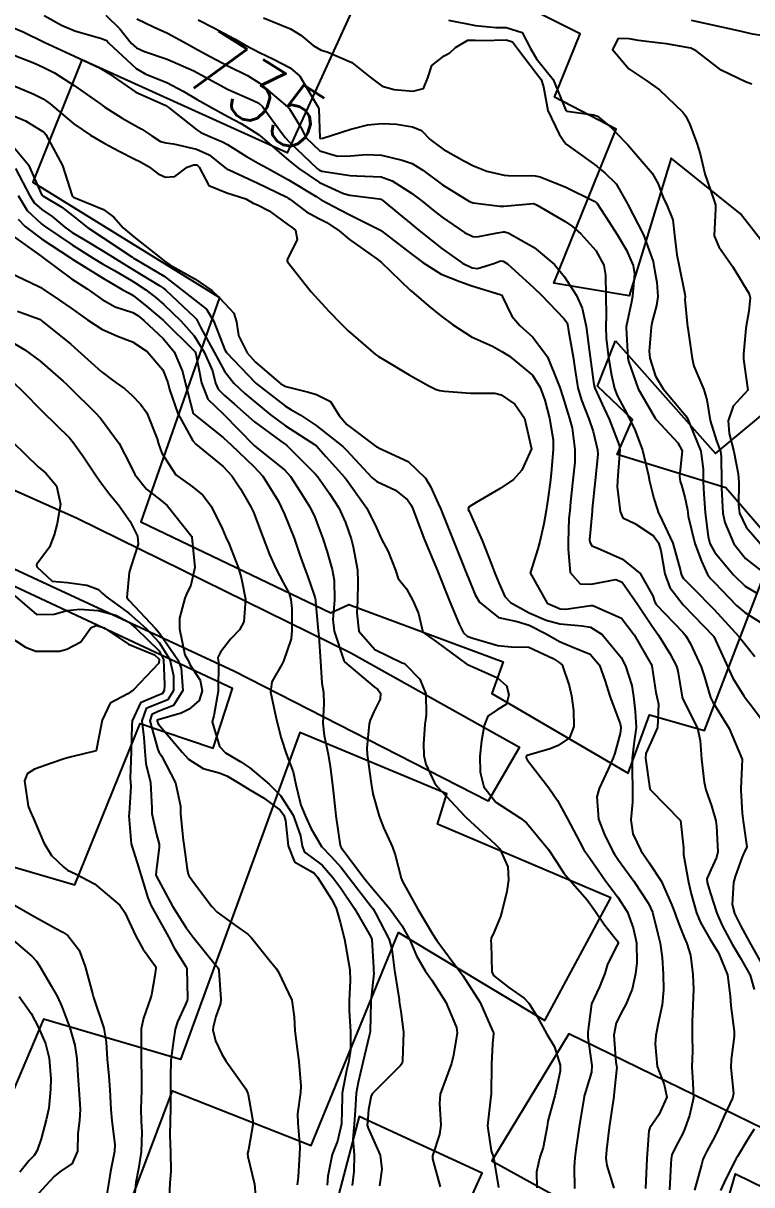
# Model space of a CAD drawing. Header units: metres. Extents: x 318500 to 325275, y 7408834 to 7428799.
# Drawn here: x 323483.8 to 323531.2, y 7419940.1 to 7420015.6 of the extents above; entities that cross this region are included whole.
import ezdxf
from ezdxf.enums import TextEntityAlignment as Align

# ---------------------------------------------------------------- set-up
doc = ezdxf.new("R2010")
doc.units = ezdxf.units.M
doc.header["$MEASUREMENT"] = 0
for name, color, linetype in [('Cotas', 45, 'Continuous'), ('Curvas de Nivel 1m', 11, 'Continuous'), ('Curvas de Nivel 5m', 15, 'Continuous'), ('Edificações', 30, 'Continuous'), ('Vias Primárias', 230, 'Continuous')]:
    doc.layers.add(name, color=color, linetype=linetype)
doc.styles.add('Style-STANDARD', font='STANDARD.shx')

msp = doc.modelspace()

# ---------------------------------------------------------------- linework, layer by layer
at = {"layer": 'Curvas de Nivel 1m', "flags": 128}
for points, elevation in [([(323485.217, 7420016.068), (323486.333, 7420015.455), (323487.208, 7420015.081), (323488.935, 7420014.57), (323489.202, 7420014.475), (323489.299, 7420014.396), (323489.386, 7420014.297), (323491.175, 7420012.631), (323491.813, 7420012.26), (323493.162, 7420011.731), (323494.232, 7420011.151), (323495.146, 7420010.612), (323495.885, 7420010.209), (323496.693, 7420009.754), (323497.133, 7420009.514), (323498, 7420009.048), (323499.122, 7420008.35), (323499.361, 7420008.158), (323501.098, 7420006.662), (323501.742, 7420006.13), (323503.077, 7420005.222), (323504.645, 7420004.508), (323505.065, 7420004.4), (323506.962, 7420004.161), (323507.061, 7420004.137), (323507.199, 7420004.058), (323508.228, 7420003.218), (323509.045, 7420002.543), (323509.326, 7420002.308), (323509.671, 7420002.021), (323511.024, 7420000.929), (323512.374, 7419999.986), (323513.006, 7419999.683), (323513.351, 7419999.629), (323514.403, 7419999.959), (323514.837, 7420000.128), (323515.013, 7420000.122), (323515.295, 7419999.946), (323516.987, 7419998.412), (323517.498, 7419997.915), (323518.965, 7419996.397), (323519.168, 7419996.103), (323519.221, 7419995.896), (323519.267, 7419995.584), (323519.556, 7419993.891), (323519.667, 7419993.14), (323519.869, 7419991.885), (323520.101, 7419991.091), (323520.587, 7419989.874), (323520.868, 7419989.043), (323521.148, 7419987.866), (323521.164, 7419987.546), (323520.983, 7419985.868), (323520.801, 7419984.012), (323520.785, 7419983.87), (323520.624, 7419982.021), (323520.633, 7419981.872), (323520.766, 7419981.624), (323521.158, 7419981.471), (323522.754, 7419980.766), (323523.904, 7419979.828), (323524.725, 7419978.366), (323524.87, 7419977.967), (323524.961, 7419977.816), (323526.693, 7419976.021), (323526.88, 7419975.787), (323527.164, 7419975.302), (323527.875, 7419973.772), (323528.069, 7419973.184), (323528.48, 7419971.762), (323528.635, 7419971.46), (323529.69, 7419969.749), (323530.516, 7419967.815), (323530.531, 7419967.741), (323530.442, 7419965.862), (323530.443, 7419965.741), (323530.538, 7419964.26), (323530.601, 7419963.739), (323530.847, 7419962.069), (323530.697, 7419961.737), (323530.621, 7419961.625), (323530.504, 7419961.36), (323530.091, 7419960.139), (323529.98, 7419959.745), (323529.887, 7419958.317), (323530.031, 7419957.744), (323530.442, 7419956.912), (323530.868, 7419956.167), (323531.101, 7419955.73), (323531.988, 7419954.135)], 737), ([(323489.218, 7420016.091), (323490.121, 7420015.198), (323490.85, 7420014.275), (323491.195, 7420013.967), (323491.727, 7420013.727), (323493.185, 7420013.235), (323494.92, 7420012.476), (323495.172, 7420012.349), (323495.407, 7420012.216), (323497.156, 7420011.265), (323498.733, 7420010.579), (323499.143, 7420010.375), (323499.385, 7420010.158), (323500.049, 7420009.233), (323500.852, 7420008.143), (323501.116, 7420007.857), (323502.967, 7420006.112), (323503.089, 7420006.023), (323503.228, 7420005.968), (323505.084, 7420005.676), (323505.508, 7420005.651), (323507.083, 7420005.587), (323507.797, 7420005.332), (323509.067, 7420004.528), (323509.748, 7420004.02), (323510.465, 7420003.42), (323511.05, 7420002.972), (323512.496, 7420001.985), (323513.036, 7420001.718), (323513.307, 7420001.705), (323514.646, 7420001.956), (323515.041, 7420002.014), (323515.107, 7420002.016), (323515.334, 7420001.946), (323517.026, 7420001.01), (323518.342, 7419999.907), (323518.998, 7419999.094), (323519.78, 7419997.888), (323520.156, 7419997.066), (323520.402, 7419995.878), (323520.615, 7419994.194), (323520.661, 7419993.874), (323520.904, 7419992.114), (323520.968, 7419991.869), (323521.578, 7419990.55), (323521.894, 7419989.855), (323522.547, 7419988.153), (323522.597, 7419987.844), (323522.468, 7419986.202), (323522.431, 7419985.846), (323522.421, 7419985.451), (323522.622, 7419983.843), (323522.794, 7419983.449), (323523.557, 7419983.064), (323524.777, 7419982.273), (323525.104, 7419981.815), (323525.247, 7419981.329), (323525.513, 7419979.808), (323525.84, 7419978.912), (323526.701, 7419977.79), (323526.72, 7419977.771), (323528.667, 7419975.76), (323528.689, 7419975.723), (323529.602, 7419973.751), (323529.94, 7419973.034), (323530.641, 7419971.878), (323530.7, 7419971.799), (323530.745, 7419971.738), (323531.143, 7419971.222), (323532.278, 7419969.715)], 736), ([(323548.712, 7420016.023), (323547.419, 7420015.527), (323547.219, 7420015.403), (323546.264, 7420014.485), (323545.479, 7420013.547), (323545.36, 7420013.386), (323545.195, 7420013.224), (323544.106, 7420012.647), (323543.177, 7420012.069), (323542.752, 7420012.011), (323541.185, 7420012.594), (323539.2, 7420013.63), (323537.754, 7420014.2), (323537.207, 7420014.313), (323535.733, 7420014.21), (323535.205, 7420014.168), (323534.683, 7420014.217), (323533.208, 7420014.545), (323532.195, 7420014.71), (323531.211, 7420014.853), (323530.485, 7420015.024), (323529.215, 7420015.307), (323527.252, 7420015.757)], 732), ([(323483.209, 7420015.267), (323483.853, 7420015.016), (323485.2, 7420014.35), (323487.187, 7420013.428), (323488.835, 7420012.643), (323489.172, 7420012.465), (323489.397, 7420012.297), (323491.152, 7420011.09), (323493.071, 7420010.241), (323493.123, 7420010.223), (323493.14, 7420010.209), (323493.256, 7420010.121), (323495.124, 7420008.651), (323495.381, 7420008.475), (323495.963, 7420008.207), (323496.785, 7420007.865), (323497.112, 7420007.685), (323498.348, 7420006.924), (323499.095, 7420006.488), (323499.705, 7420006.154), (323501.079, 7420005.403), (323502.865, 7420004.311), (323503.061, 7420004.193), (323503.205, 7420004.108), (323504.423, 7420003.458), (323505.05, 7420003.127), (323506.914, 7420002.188), (323507.041, 7420002.131), (323507.085, 7420002.104), (323507.143, 7420002.058), (323509.019, 7420000.61), (323509.79, 7420000.018), (323510.999, 7419999.273), (323512.191, 7419998.789), (323512.988, 7419998.523), (323514.82, 7419997.952), (323514.928, 7419997.899), (323514.978, 7419997.797), (323515.568, 7419996.543), (323516.098, 7419995.933), (323516.949, 7419995.183), (323517.893, 7419993.91), (323518.566, 7419992.242), (323518.688, 7419991.902), (323518.894, 7419991.295), (323519.22, 7419990.232), (323519.333, 7419989.893), (323519.502, 7419989.259), (323519.68, 7419987.888), (323519.659, 7419987.066), (323519.534, 7419985.889), (323519.395, 7419984.48), (323519.336, 7419983.892), (323519.29, 7419983.395), (323519.236, 7419981.893), (323519.247, 7419981.409), (323519.356, 7419979.891), (323520.005, 7419979.153), (323520.733, 7419979.142), (323522.326, 7419979.436), (323522.734, 7419979.261), (323523.749, 7419977.83), (323524.699, 7419976.397), (323525.107, 7419975.814), (323525.836, 7419974.64), (323526.269, 7419973.796), (323526.362, 7419973.499), (323526.629, 7419971.79), (323526.639, 7419971.751), (323527.631, 7419969.775), (323527.813, 7419968.983), (323527.888, 7419967.771), (323528.065, 7419966.27), (323528.182, 7419965.766), (323528.544, 7419964.726), (323528.822, 7419963.757), (323528.876, 7419963.407), (323528.952, 7419961.756), (323528.877, 7419961.384), (323528.492, 7419960.574), (323528.248, 7419959.999), (323528.258, 7419959.763), (323528.469, 7419959.031), (323528.892, 7419957.756), (323529.234, 7419956.96), (323529.878, 7419955.746), (323530.417, 7419954.884), (323531.053, 7419953.73), (323531.31, 7419952.802)], 738), ([(323495.216, 7420015.786), (323496.268, 7420015.261), (323497.206, 7420014.756), (323497.567, 7420014.548), (323498.229, 7420014.175), (323499.193, 7420013.675), (323500.103, 7420013.234), (323501.178, 7420012.667), (323501.807, 7420012.13), (323502.807, 7420010.453), (323503.007, 7420010.112), (323503.035, 7420010.008), (323503.109, 7420008.11), (323503.12, 7420008.095), (323503.141, 7420008.089), (323503.303, 7420008.107), (323505.126, 7420008.697), (323506.228, 7420008.97), (323507.13, 7420009.051), (323508.089, 7420009.005), (323509.128, 7420008.85), (323509.711, 7420008.606), (323510.277, 7420008.013), (323511.111, 7420007.387), (323512.452, 7420006.634), (323513.095, 7420006.313), (323513.961, 7420005.967), (323515.086, 7420005.699), (323515.347, 7420005.685), (323517.086, 7420005.649), (323517.413, 7420005.589), (323519.075, 7420004.927), (323520.919, 7420004.015), (323521.061, 7420003.935), (323521.097, 7420003.906), (323521.122, 7420003.869), (323521.873, 7420002.682), (323522.413, 7420001.849), (323523.025, 7420000.83), (323523.455, 7419999.836), (323523.545, 7419999.291), (323523.415, 7419997.836), (323523.348, 7419997.465), (323523.009, 7419995.84), (323523.008, 7419995.791), (323523.114, 7419993.838), (323523.147, 7419993.618), (323523.789, 7419991.831), (323524.881, 7419989.927), (323524.927, 7419989.866), (323524.971, 7419989.819), (323526.35, 7419988.305), (323526.629, 7419987.793), (323526.472, 7419986.148), (323526.516, 7419985.795), (323526.587, 7419985.563), (323526.81, 7419984.79), (323526.98, 7419983.966), (323527.004, 7419983.787), (323527.03, 7419983.553), (323527.46, 7419981.78), (323527.892, 7419980.634), (323528.285, 7419979.767), (323528.474, 7419979.5), (323528.735, 7419979.236), (323530.179, 7419977.745), (323530.713, 7419977.283), (323531.868, 7419976.558)], 734), ([(323499.455, 7420015.921), (323501.211, 7420015.218), (323501.879, 7420014.803), (323502.679, 7420014.118), (323503.196, 7420013.829), (323503.588, 7420013.71), (323505.184, 7420013.015), (323506.381, 7420012.068), (323507.161, 7420011.486), (323507.943, 7420011.263), (323509.157, 7420011.15), (323509.845, 7420011.334), (323510.121, 7420012.016), (323510.372, 7420012.822), (323511.192, 7420013.46), (323511.549, 7420013.643), (323511.909, 7420013.993), (323512.712, 7420014.478), (323513.205, 7420014.475), (323513.674, 7420014.442), (323515.205, 7420014.492), (323515.625, 7420014.367), (323515.943, 7420013.939), (323517.176, 7420012.312), (323517.474, 7420011.917), (323517.637, 7420011.441), (323517.921, 7420009.912), (323518.661, 7420008.369), (323518.953, 7420007.902), (323519.117, 7420007.712), (323520.169, 7420006.947), (323521.096, 7420006.285), (323521.324, 7420006.097), (323521.62, 7420005.862), (323522.359, 7420005.13), (323523.061, 7420003.886), (323523.084, 7420003.84), (323523.11, 7420003.789), (323524.132, 7420001.829), (323524.751, 7420000.086), (323524.809, 7419999.822), (323524.994, 7419998.732), (323525.057, 7419997.819), (323524.974, 7419997.242), (323524.675, 7419996.111), (323524.623, 7419995.823), (323524.495, 7419994.266), (323524.54, 7419993.824), (323524.913, 7419992.654), (323525.402, 7419991.812), (323526.092, 7419991.002), (323526.883, 7419990.077), (323526.992, 7419989.899), (323527.031, 7419989.788), (323527.134, 7419989.528), (323527.847, 7419987.775), (323528.004, 7419986.601), (323527.998, 7419985.772), (323528.041, 7419985), (323528.131, 7419983.77), (323528.318, 7419982.226), (323528.446, 7419981.765), (323528.761, 7419981.192), (323529.977, 7419979.748), (323530.733, 7419979.008), (323531.522, 7419978.522)], 733), ([(323511.455, 7420015.76), (323513.214, 7420015.429), (323514.547, 7420015.293), (323515.213, 7420015.297), (323516.246, 7420014.975), (323516.782, 7420013.926), (323517.19, 7420013.256), (323518.267, 7420011.909), (323519.072, 7420009.969), (323519.094, 7420009.9), (323519.14, 7420009.855), (323520.889, 7420009.625), (323521.137, 7420009.533), (323522.057, 7420008.784), (323522.946, 7420007.843), (323523.033, 7420007.756), (323523.117, 7420007.673), (323524.7, 7420005.824), (323525.08, 7420005.13), (323525.426, 7420004.176), (323525.626, 7420003.812), (323526.042, 7420002.797), (323526.135, 7420001.804), (323526.285, 7420000.537), (323526.438, 7419999.799), (323526.81, 7419997.965), (323526.824, 7419997.792), (323526.82, 7419997.634), (323526.963, 7419996.072), (323526.991, 7419995.82), (323526.997, 7419995.789), (323526.997, 7419995.752), (323527.289, 7419993.785), (323527.405, 7419993.301), (323528.045, 7419991.773), (323528.236, 7419991.112), (323528.45, 7419989.766), (323528.86, 7419988.454), (323529.119, 7419987.757), (323529.178, 7419987.424), (323529.193, 7419985.756), (323529.185, 7419985.388), (323529.28, 7419983.755), (323529.412, 7419983.133), (323530.001, 7419981.748), (323530.756, 7419980.809), (323532.135, 7419979.719)], 732), ([(323531.168, 7420011.61), (323530.804, 7420011.745), (323529.181, 7420012.525), (323527.545, 7420013.787), (323527.202, 7420013.954), (323525.62, 7420014.23), (323525.205, 7420014.271), (323523.808, 7420014.443), (323523.207, 7420014.568), (323522.483, 7420014.581), (323522.108, 7420013.861), (323523.181, 7420012.598), (323524.348, 7420011.832), (323525.161, 7420011.244), (323526.68, 7420009.797), (323526.879, 7420009.536), (323527.132, 7420008.996), (323527.599, 7420007.785), (323527.814, 7420007.078), (323528.116, 7420005.78), (323528.665, 7420004.167), (323528.795, 7420003.764), (323528.802, 7420003.509), (323528.724, 7420001.765), (323529.029, 7420001.052), (323529.938, 7419999.751), (323530.984, 7419997.985), (323531.053, 7419997.739), (323530.971, 7419996.871), (323530.801, 7419995.903), (323530.781, 7419995.742), (323530.613, 7419994.065), (323530.629, 7419993.743), (323530.9, 7419991.74), (323529.944, 7419990.695), (323529.635, 7419989.752), (323529.698, 7419988.922), (323529.989, 7419987.749), (323530.284, 7419986.29), (323530.321, 7419985.745), (323530.291, 7419984.26), (323530.366, 7419983.744), (323530.786, 7419982.832), (323531.739, 7419981.725)], 731), ([(323483.187, 7420013.519), (323484.57, 7420012.968), (323485.175, 7420012.696), (323485.875, 7420012.339), (323487.158, 7420011.519), (323488.887, 7420010.303), (323489.138, 7420010.129), (323490.262, 7420009.414), (323491.127, 7420008.931), (323491.554, 7420008.693), (323492.205, 7420008.254), (323492.768, 7420007.899), (323493.113, 7420007.801), (323493.606, 7420007.742), (323495.108, 7420007.39), (323495.924, 7420007.03), (323496.95, 7420006.192), (323497.022, 7420006.124), (323497.089, 7420006.094), (323497.227, 7420006.048), (323499.075, 7420005.192), (323500.915, 7420004.288), (323501.061, 7420004.21), (323501.168, 7420004.138), (323502.25, 7420003.32), (323503.048, 7420002.887), (323503.57, 7420002.627), (323504.37, 7420002.09), (323505.032, 7420001.518), (323506.804, 7420000.271), (323507.011, 7420000.122), (323507.083, 7420000.059), (323508.983, 7419998.24), (323509.216, 7419998.026), (323510.165, 7419997.205), (323510.966, 7419996.571), (323511.72, 7419995.992), (323512.948, 7419995.189), (323514.312, 7419994.587), (323514.935, 7419994.253), (323515.422, 7419993.943), (323516.912, 7419992.719), (323517.418, 7419991.915), (323517.72, 7419991.084), (323518.028, 7419989.909), (323518.257, 7419988.508), (323518.27, 7419987.906), (323518.154, 7419986.583), (323518.082, 7419985.907), (323517.944, 7419984.774), (323517.813, 7419983.91), (323517.649, 7419983.049), (323517.395, 7419981.914), (323517.259, 7419981.418), (323516.785, 7419979.92), (323516.779, 7419979.88), (323517.879, 7419977.908), (323518.715, 7419977.54), (323519.095, 7419977.513), (323520.718, 7419977.747), (323520.833, 7419977.753), (323522.706, 7419976.918), (323523.514, 7419975.832), (323524.66, 7419973.85), (323524.671, 7419973.82), (323524.928, 7419972.101), (323524.992, 7419971.815), (323525.099, 7419971.347), (323525.044, 7419969.813), (323524.595, 7419968.844), (323524.285, 7419968.123), (323524.263, 7419967.823), (323524.549, 7419965.832), (323524.56, 7419965.795), (323526.53, 7419963.79), (323526.733, 7419962.008), (323526.726, 7419961.787), (323526.73, 7419961.564), (323527.046, 7419959.782), (323527.233, 7419959.014), (323527.573, 7419957.773), (323527.821, 7419957.147), (323528.433, 7419956.104), (323528.652, 7419955.758), (323529, 7419955.176), (323529.575, 7419953.748), (323529.759, 7419952.366), (323529.799, 7419951.746), (323530.024, 7419950.072), (323530.025, 7419949.743), (323529.811, 7419948.262), (323529.807, 7419947.745), (323529.981, 7419946.057), (323529.918, 7419945.744), (323529.379, 7419944.649), (323529.006, 7419943.753), (323528.769, 7419943.248), (323528.248, 7419942.302), (323528.058, 7419941.947), (323527.987, 7419941.764), (323527.894, 7419941.424), (323527.451, 7419939.771)], 739), ([(323483.132, 7420009.607), (323483.985, 7420009.223), (323485.122, 7420008.538), (323485.228, 7420008.455), (323485.309, 7420008.347), (323485.937, 7420007.172), (323486.39, 7420006.331), (323487.025, 7420004.356), (323487.043, 7420004.32), (323487.101, 7420004.278), (323489.052, 7420003.482), (323489.728, 7420002.971), (323490.338, 7420002.281), (323491.032, 7420001.704), (323492.868, 7420000.242), (323493.008, 7420000.126), (323493.361, 7419999.88), (323494.991, 7419998.969), (323496.101, 7419998.203), (323496.558, 7419997.778), (323496.971, 7419997.333), (323497.529, 7419996.745), (323497.706, 7419996.179), (323497.83, 7419995.294), (323498.39, 7419994.168), (323498.921, 7419993.561), (323500.568, 7419992.143), (323500.898, 7419991.966), (323502.375, 7419991.598), (323502.894, 7419991.46), (323503.796, 7419991.003), (323504.359, 7419990.088), (323504.871, 7419989.506), (323506.794, 7419988.061), (323506.849, 7419988.022), (323506.916, 7419987.992), (323508.836, 7419987.096), (323509.969, 7419986.013), (323510.294, 7419985.487), (323510.804, 7419984.364), (323510.959, 7419983.998), (323511.078, 7419983.715), (323511.774, 7419981.99), (323512.459, 7419980.268), (323512.575, 7419979.982), (323512.736, 7419979.577), (323513.194, 7419978.442), (323513.478, 7419977.969), (323514.705, 7419976.958), (323515.926, 7419976.707), (323516.698, 7419976.475), (323517.815, 7419975.909), (323518.683, 7419975.415), (323519.503, 7419975.062), (323520.671, 7419974.578), (323521.277, 7419973.861), (323521.633, 7419972.838), (323521.934, 7419971.851), (323522.613, 7419970.058), (323522.665, 7419969.839), (323522.665, 7419969.784), (323522.604, 7419969.423), (323522.271, 7419968.159), (323522.162, 7419967.846), (323521.827, 7419967.106), (323521.239, 7419965.86), (323521.102, 7419965.311), (323521.215, 7419963.86), (323521.572, 7419962.91), (323522.104, 7419961.846), (323522.251, 7419961.588), (323522.501, 7419961.21), (323523.49, 7419959.83), (323524.459, 7419958.396), (323524.704, 7419957.816), (323525.055, 7419956.429), (323525.202, 7419955.808), (323525.343, 7419954.88), (323525.395, 7419953.805), (323525.417, 7419952.772), (323525.334, 7419951.806), (323525.054, 7419950.507), (323524.922, 7419949.811), (323524.877, 7419949.277), (323525.015, 7419947.81), (323525.473, 7419946.632), (323525.637, 7419945.8), (323525.127, 7419944.655), (323524.543, 7419943.816), (323524.471, 7419943.613), (323524.344, 7419941.818), (323524.261, 7419939.869)], 741), ([(323483.109, 7420007.662), (323484.191, 7420006.363), (323485.061, 7420004.397), (323485.11, 7420004.349), (323486.347, 7420003.625), (323487.048, 7420003.076), (323488.018, 7420002.31), (323489.03, 7420001.638), (323490.896, 7420000.387), (323491.011, 7420000.308), (323491.084, 7420000.269), (323492.993, 7419999.134), (323494.16, 7419998.228), (323494.974, 7419997.602), (323495.747, 7419996.988), (323496.22, 7419996.201), (323496.932, 7419994.357), (323497.039, 7419994.188), (323498.901, 7419992.233), (323498.976, 7419992.159), (323500.886, 7419990.694), (323501.23, 7419990.481), (323501.841, 7419990.126), (323502.87, 7419989.43), (323504.594, 7419988.084), (323504.846, 7419987.842), (323506.488, 7419986.063), (323506.817, 7419985.804), (323508.019, 7419985.249), (323508.806, 7419984.614), (323509.035, 7419984.259), (323509.142, 7419984.025), (323509.369, 7419983.443), (323509.91, 7419982.013), (323510.74, 7419980), (323511.547, 7419977.992), (323512.154, 7419976.53), (323512.445, 7419975.982), (323512.687, 7419975.763), (323513.038, 7419975.622), (323514.678, 7419975.147), (323515.542, 7419975.072), (323516.677, 7419975.036), (323518.265, 7419974.305), (323518.662, 7419974.055), (323518.837, 7419973.897), (323519.302, 7419972.545), (323519.454, 7419971.888), (323519.585, 7419970.926), (323519.605, 7419969.885), (323519.333, 7419969.155), (323518.591, 7419968.645), (323518.067, 7419968.426), (323516.581, 7419967.999), (323516.527, 7419967.974), (323516.501, 7419967.921), (323516.505, 7419967.847), (323516.578, 7419967.718), (323517.973, 7419965.906), (323518.548, 7419965.072), (323519.195, 7419963.89), (323519.968, 7419962.418), (323520.259, 7419961.874), (323520.356, 7419961.729), (323520.497, 7419961.547), (323521.183, 7419960.552), (323521.661, 7419959.852), (323522.464, 7419958.805), (323523.083, 7419957.834), (323523.463, 7419956.807), (323523.666, 7419955.828), (323523.702, 7419954.536), (323523.615, 7419953.828), (323523.397, 7419952.818), (323522.984, 7419951.834), (323522.76, 7419951.443), (323522.358, 7419950.632), (323522.206, 7419949.842), (323522.324, 7419948.092), (323522.378, 7419947.839), (323522.391, 7419947.768), (323522.307, 7419946.966), (323522.208, 7419945.924), (323522.199, 7419945.841), (323522.173, 7419945.726), (323521.889, 7419943.846), (323521.717, 7419942.379), (323521.69, 7419941.848), (323521.752, 7419941.367), (323522.211, 7419939.902)], 742), ([(323483.335, 7420006.128), (323484.274, 7420004.362), (323484.583, 7420003.885), (323485.051, 7420003.479), (323485.731, 7420003.024), (323486.559, 7420002.327), (323487.035, 7420001.973), (323487.859, 7420001.48), (323489.017, 7420000.794), (323489.821, 7420000.288), (323490.999, 7419999.547), (323492.724, 7419998.504), (323492.982, 7419998.343), (323493.112, 7419998.239), (323494.963, 7419996.477), (323495.091, 7419996.348), (323495.172, 7419996.217), (323495.378, 7419995.79), (323496.245, 7419994.2), (323496.912, 7419992.98), (323497.523, 7419992.181), (323498.245, 7419991.521), (323498.888, 7419990.967), (323499.881, 7419990.15), (323500.869, 7419989.424), (323502.758, 7419988.204), (323502.851, 7419988.146), (323502.894, 7419988.109), (323503.507, 7419987.433), (323504.711, 7419986.082), (323504.759, 7419986.02), (323504.819, 7419985.946), (323506.154, 7419984.066), (323506.781, 7419982.795), (323507.107, 7419982.055), (323507.544, 7419981.263), (323508.016, 7419980.041), (323508.19, 7419979.493), (323508.728, 7419978.83), (323509.016, 7419978.319), (323509.164, 7419978.023), (323509.506, 7419977.22), (323509.808, 7419976.013), (323510.681, 7419975.377), (323512.6, 7419973.981), (323512.66, 7419973.935), (323514.03, 7419973.336), (323514.651, 7419973.048), (323515.228, 7419972.524), (323515.381, 7419971.939), (323515.239, 7419971.333), (323514.625, 7419970.969), (323514.01, 7419970.568), (323513.789, 7419969.962), (323513.607, 7419968.952), (323513.508, 7419967.966), (323513.525, 7419966.921), (323513.751, 7419965.962), (323514.545, 7419964.964), (323516.148, 7419963.926), (323516.525, 7419963.619), (323517.951, 7419961.905), (323518.492, 7419961.07), (323518.961, 7419960.369), (323519.374, 7419959.887), (323520.461, 7419958.634), (323521.014, 7419957.862), (323521.595, 7419957.007), (323522.431, 7419955.942), (323522.474, 7419955.84), (323522.476, 7419955.793), (323522.428, 7419955.676), (323521.799, 7419954.459), (323521.622, 7419953.852), (323521.263, 7419952.98), (323520.749, 7419951.864), (323520.521, 7419950.037), (323520.513, 7419949.868), (323520.517, 7419949.698), (323520.779, 7419947.863), (323520.751, 7419947.425), (323520.291, 7419945.94), (323520.275, 7419945.886), (323520.27, 7419945.87), (323520.267, 7419945.847), (323519.959, 7419943.875), (323519.742, 7419942.383), (323519.667, 7419941.879), (323519.626, 7419941.274), (323519.649, 7419939.878)], 743), ([(323483.509, 7420004.373), (323484.101, 7420003.415), (323485.042, 7420002.539), (323485.15, 7420002.457), (323485.302, 7420002.346), (323487.023, 7420001.166), (323488.392, 7420000.306), (323489.005, 7419999.952), (323489.772, 7419999.515), (323490.988, 7419998.801), (323491.812, 7419998.258), (323492.47, 7419997.742), (323492.971, 7419997.293), (323494.081, 7419996.229), (323494.946, 7419995.256), (323495.604, 7419994.21), (323496.129, 7419992.984), (323496.342, 7419992.198), (323496.504, 7419991.804), (323496.892, 7419991.403), (323497.555, 7419990.849), (323498.306, 7419990.169), (323498.873, 7419989.681), (323500.57, 7419988.428), (323500.851, 7419988.227), (323500.959, 7419988.138), (323502.823, 7419986.288), (323502.971, 7419986.108), (323503.732, 7419985.019), (323504.345, 7419984.087), (323504.786, 7419983.142), (323505.133, 7419982.076), (323505.282, 7419981.555), (323505.551, 7419980.072), (323505.572, 7419979.231), (323505.558, 7419978.072), (323505.503, 7419977.277), (323505.64, 7419976.07), (323506.672, 7419974.889), (323508.461, 7419974.033), (323508.599, 7419973.97), (323508.659, 7419973.932), (323509.595, 7419972.962), (323509.999, 7419972.01), (323510.005, 7419970.623), (323509.928, 7419970.01), (323509.832, 7419968.771), (323509.866, 7419968.011), (323509.996, 7419967.431), (323510.562, 7419966.221), (323510.723, 7419965.998), (323512.531, 7419964.062), (323512.612, 7419963.979), (323514.504, 7419962.243), (323514.793, 7419961.946), (323515.318, 7419960.767), (323515.359, 7419959.937), (323515.244, 7419959.162), (323514.955, 7419957.942), (323514.838, 7419957.55), (323514.429, 7419956.544), (323514.235, 7419956.141), (323514.221, 7419955.953), (323514.238, 7419955.773), (323514.285, 7419953.952), (323514.396, 7419953.713), (323515.392, 7419952.927), (323516.375, 7419952.238), (323516.692, 7419951.917), (323517.213, 7419951.06), (323517.844, 7419949.905), (323518.338, 7419949.073), (323518.725, 7419947.894), (323518.708, 7419947.5), (323518.361, 7419945.899), (323518.287, 7419945.591), (323517.925, 7419944.252), (323517.874, 7419943.904), (323517.616, 7419942.54), (323517.396, 7419941.908), (323517.178, 7419940.958), (323517.198, 7419939.91)], 744), ([(323483.032, 7420001.858), (323484.704, 7420000.666), (323485.011, 7420000.437), (323485.118, 7420000.348), (323486.99, 7419998.969), (323487.998, 7419998.31), (323488.973, 7419997.633), (323489.828, 7419997.147), (323490.965, 7419996.775), (323491.292, 7419996.594), (323491.672, 7419996.259), (323492.943, 7419995.1), (323493.655, 7419994.233), (323494.184, 7419992.954), (323494.373, 7419992.225), (323494.88, 7419990.22), (323496.857, 7419988.63), (323497.352, 7419988.182), (323498.829, 7419986.774), (323499.397, 7419986.154), (323500.402, 7419984.546), (323500.601, 7419984.142), (323500.794, 7419983.713), (323501.432, 7419982.13), (323501.791, 7419981.088), (323502.128, 7419980.119), (323502.298, 7419979.679), (323502.724, 7419978.489), (323502.814, 7419978.202), (323502.82, 7419978.109), (323502.822, 7419978.005), (323502.992, 7419976.105), (323503.039, 7419975.751), (323503.16, 7419974.103), (323503.242, 7419972.697), (323503.35, 7419972.099), (323503.377, 7419971.351), (323503.297, 7419970.1), (323503.393, 7419969.303), (323503.648, 7419968.094), (323503.778, 7419967.298), (323503.921, 7419966.09), (323504.104, 7419964.519), (323504.155, 7419964.086), (323504.431, 7419962.151), (323504.462, 7419962.081), (323504.481, 7419962.062), (323504.5, 7419962.037), (323505.972, 7419960.065), (323506.471, 7419959.458), (323507.648, 7419958.042), (323508.434, 7419956.969), (323508.946, 7419956.022), (323509.382, 7419954.988), (323509.952, 7419954.007), (323510.391, 7419953.42), (323511.289, 7419951.991), (323511.984, 7419950.345), (323512.022, 7419949.983), (323511.782, 7419948.529), (323511.656, 7419947.987), (323511.294, 7419947.001), (323510.926, 7419945.994), (323510.881, 7419945.397), (323510.963, 7419943.993), (323510.874, 7419943.377), (323510.426, 7419941.997), (323510.435, 7419941.799), (323510.927, 7419939.989)], 746), ([(323482.995, 7419999.348), (323484.859, 7419998.475), (323484.981, 7419998.413), (323485.073, 7419998.349), (323486.213, 7419997.572), (323486.967, 7419997.055), (323488.017, 7419996.309), (323488.951, 7419995.698), (323489.977, 7419995.252), (323490.939, 7419994.867), (323491.888, 7419994.256), (323492.912, 7419993.051), (323493.23, 7419992.237), (323493.347, 7419991.784), (323493.892, 7419990.23), (323494.853, 7419988.452), (323495.054, 7419988.217), (323496.829, 7419986.775), (323497.396, 7419986.181), (323497.959, 7419985.32), (323498.631, 7419984.163), (323498.795, 7419983.812), (323499.43, 7419982.153), (323499.848, 7419981.055), (323500.247, 7419980.145), (323500.731, 7419979.252), (323501.107, 7419978.518), (323501.234, 7419978.132), (323501.296, 7419977.547), (323501.292, 7419976.131), (323501.239, 7419975.574), (323500.754, 7419974.139), (323500.658, 7419973.953), (323499.997, 7419972.796), (323499.902, 7419972.147), (323500.252, 7419970.507), (323500.346, 7419970.143), (323500.595, 7419969.131), (323500.926, 7419968.135), (323501.381, 7419966.941), (323501.561, 7419966.125), (323501.882, 7419964.778), (323502.161, 7419964.116), (323502.518, 7419963.282), (323503.219, 7419962.099), (323503.849, 7419961.445), (323504.487, 7419960.734), (323504.983, 7419960.075), (323506.452, 7419958.185), (323506.543, 7419958.059), (323506.731, 7419957.771), (323507.62, 7419956.042), (323507.791, 7419955.417), (323507.961, 7419954.037), (323508.255, 7419952.148), (323508.27, 7419952.032), (323508.36, 7419951.384), (323508.545, 7419950.027), (323508.488, 7419948.194), (323508.452, 7419948.028), (323508.404, 7419947.943), (323508.317, 7419947.847), (323507.417, 7419946.925), (323506.537, 7419946.048), (323506.445, 7419945.892), (323506.274, 7419944.999), (323506.199, 7419944.113), (323506.19, 7419944.051), (323506.191, 7419943.983), (323506.257, 7419943.798), (323507.023, 7419942.042), (323507.132, 7419941.136), (323506.99, 7419940.042)], 747), ([(323483.465, 7419996.873), (323484.893, 7419996.351), (323484.96, 7419996.317), (323485.081, 7419996.226), (323486.936, 7419994.723), (323487.397, 7419994.315), (323488.91, 7419992.942), (323489.801, 7419992.286), (323490.444, 7419991.825), (323490.891, 7419991.411), (323491.455, 7419990.831), (323491.865, 7419990.255), (323492.535, 7419988.565), (323492.639, 7419988.243), (323492.841, 7419987.642), (323493.758, 7419986.231), (323494.813, 7419985.471), (323495.52, 7419984.923), (323496.044, 7419984.201), (323496.778, 7419982.701), (323497.008, 7419982.186), (323497.223, 7419981.724), (323497.828, 7419980.174), (323498.032, 7419979.47), (323498.285, 7419978.167), (323498.183, 7419976.683), (323497.887, 7419976.172), (323497.31, 7419975.551), (323496.668, 7419974.718), (323496.492, 7419974.363), (323496.51, 7419974.192), (323496.528, 7419974.061), (323496.505, 7419972.192), (323496.231, 7419970.581), (323496.125, 7419970.197), (323496.586, 7419968.594), (323496.988, 7419968.184), (323497.987, 7419967.582), (323498.57, 7419967.196), (323499.814, 7419966.147), (323500.549, 7419965.406), (323501.384, 7419964.127), (323501.845, 7419962.785), (323501.951, 7419962.118), (323502.103, 7419961.723), (323502.493, 7419961.442), (323503.27, 7419960.88), (323503.959, 7419960.088), (323504.47, 7419959.382), (323505.354, 7419958.071), (323506.423, 7419956.231), (323506.476, 7419956.059), (323506.586, 7419954.241), (323506.603, 7419954.057), (323506.614, 7419953.839), (323506.431, 7419952.059), (323506.431, 7419951.997), (323506.375, 7419950.059), (323506.338, 7419949.877), (323505.891, 7419948.056), (323505.592, 7419946.769), (323505.47, 7419946.062), (323505.398, 7419944.938), (323505.331, 7419944.064), (323505.258, 7419943.072), (323505.329, 7419942.064), (323505.315, 7419940.972), (323505.207, 7419940.065)], 748), ([(323482.939, 7419994.96), (323483.947, 7419994.365), (323484.919, 7419993.634), (323486.43, 7419992.327), (323486.676, 7419992.101), (323486.896, 7419991.886), (323488.507, 7419990.304), (323488.874, 7419989.907), (323490.086, 7419988.281), (323490.828, 7419986.795), (323491.085, 7419986.266), (323491.856, 7419985.3), (323492.803, 7419984.564), (323493.192, 7419984.236), (323494.77, 7419982.251), (323494.791, 7419982.22), (323494.801, 7419982.188), (323494.993, 7419980.216), (323494.728, 7419979.069), (323494.452, 7419978.493), (323494.339, 7419978.224), (323493.998, 7419976.929), (323493.987, 7419976.227), (323494.346, 7419974.542), (323494.532, 7419974.221), (323494.573, 7419974.135), (323494.657, 7419973.923), (323495.345, 7419972.908), (323495.47, 7419972.208), (323495.266, 7419971.575), (323494.622, 7419971.019), (323494.098, 7419970.746), (323492.611, 7419970.328), (323492.553, 7419970.299), (323492.538, 7419970.241), (323492.607, 7419970.055), (323494.16, 7419968.224), (323494.576, 7419967.773), (323495.523, 7419967.16), (323496.567, 7419966.87), (323497.071, 7419966.689), (323497.927, 7419966.169), (323498.554, 7419965.766), (323499.453, 7419965.245), (323500.535, 7419964.454), (323500.765, 7419964.136), (323500.879, 7419963.781), (323501.061, 7419962.132), (323501.464, 7419961.1), (323502.484, 7419960.503), (323502.732, 7419960.356), (323502.947, 7419960.103), (323503.874, 7419958.674), (323504.167, 7419958.084), (323504.437, 7419957.187), (323504.707, 7419956.077), (323504.781, 7419955.712), (323505.059, 7419954.073), (323505.081, 7419953.382), (323505.01, 7419952.074), (323505.019, 7419951.414), (323505.108, 7419950.072), (323505.1, 7419948.844), (323504.972, 7419948.07), (323504.851, 7419947.533), (323504.562, 7419946.076), (323504.549, 7419945.813), (323504.519, 7419944.076), (323504.249, 7419942.943), (323503.908, 7419942.085), (323503.63, 7419940.677), (323503.575, 7419940.09)], 749), ([(323483.146, 7419988.376), (323484.826, 7419986.761), (323485.319, 7419986.343), (323486.004, 7419985.524), (323486.26, 7419984.328), (323486.048, 7419983.064), (323485.861, 7419982.334), (323485.559, 7419981.537), (323484.741, 7419980.432), (323484.712, 7419980.379), (323484.709, 7419980.35), (323484.72, 7419980.33), (323484.739, 7419980.254), (323485.728, 7419979.333), (323486.729, 7419979.236), (323487.97, 7419979.065), (323488.725, 7419978.783), (323488.983, 7419978.557), (323489.273, 7419978.292), (323490.705, 7419977.245), (323491.825, 7419976.253), (323492.677, 7419975.349), (323493.368, 7419974.233), (323493.603, 7419973.184), (323493.605, 7419972.23), (323493.241, 7419971.623), (323492.627, 7419971.392), (323491.827, 7419971.047), (323491.553, 7419970.256), (323491.675, 7419969.173), (323491.737, 7419968.253), (323491.804, 7419967.484), (323492.108, 7419966.247), (323492.189, 7419964.591), (323492.208, 7419964.245), (323492.51, 7419962.874), (323492.665, 7419962.238), (323492.679, 7419962.057), (323492.482, 7419960.475), (323492.469, 7419960.24), (323492.479, 7419960.196), (323493.541, 7419958.224), (323494.429, 7419956.817), (323494.89, 7419956.205), (323496.401, 7419954.327), (323496.469, 7419954.257), (323496.517, 7419954.188), (323496.556, 7419954.029), (323496.681, 7419952.185), (323496.648, 7419951.903), (323496.353, 7419951.04), (323496.172, 7419950.363), (323496.16, 7419950.192), (323496.333, 7419949.463), (323496.74, 7419948.599), (323497.008, 7419948.18), (323498.293, 7419946.351), (323498.392, 7419946.158), (323498.463, 7419945.981), (323498.788, 7419944.152), (323498.471, 7419942.386), (323498.417, 7419942.157), (323498.442, 7419941.952), (323498.87, 7419940.15), (323498.934, 7419939.413)], 751), ([(323483.292, 7419978.371), (323484.702, 7419977.172), (323485.859, 7419977.176), (323486.706, 7419977.415), (323487.515, 7419977.505), (323488.707, 7419977.432), (323489.866, 7419977.119), (323490.696, 7419976.663), (323491.172, 7419976.263), (323492.668, 7419974.797), (323492.961, 7419974.237), (323493.028, 7419972.621), (323493.004, 7419972.236), (323492.867, 7419972.007), (323492.635, 7419971.919), (323491.465, 7419971.42), (323490.923, 7419970.265), (323490.9, 7419969.972), (323490.85, 7419968.266), (323490.798, 7419966.502), (323490.818, 7419966.266), (323490.83, 7419965.992), (323490.725, 7419964.267), (323490.714, 7419964.081), (323490.863, 7419962.265), (323491.254, 7419961.025), (323491.485, 7419960.255), (323491.945, 7419958.76), (323492.156, 7419958.244), (323492.443, 7419957.741), (323493.286, 7419956.227), (323493.66, 7419955.468), (323494.401, 7419954.289), (323494.448, 7419954.21), (323494.462, 7419954.146), (323494.514, 7419952.209), (323494.493, 7419952.083), (323494.364, 7419951.792), (323493.861, 7419950.704), (323493.72, 7419950.219), (323493.613, 7419949.501), (323493.442, 7419948.223), (323493.402, 7419947.125), (323493.413, 7419946.223), (323493.406, 7419945.09), (323493.391, 7419944.223), (323493.376, 7419943.348), (323493.405, 7419942.223), (323493.44, 7419941.003), (323493.357, 7419940.223), (323493.33, 7419939.356)], 752), ([(323482.683, 7419975.904), (323483.996, 7419975.034), (323484.667, 7419974.787), (323486.212, 7419974.782), (323486.669, 7419974.908), (323487.598, 7419975.389), (323488.227, 7419976.305), (323488.555, 7419976.438), (323488.692, 7419976.436), (323489.101, 7419976.294), (323490.674, 7419975.232), (323492.372, 7419974.536), (323492.661, 7419974.292), (323492.683, 7419974.24), (323492.658, 7419974.002), (323491.012, 7419972.264), (323490.798, 7419972.107), (323490.636, 7419972.003), (323489.502, 7419971.412), (323488.967, 7419970.295), (323488.917, 7419969.984), (323488.58, 7419968.3), (323486.976, 7419967.916), (323486.575, 7419967.8), (323485.758, 7419967.518), (323484.568, 7419967.114), (323484.107, 7419966.812), (323483.939, 7419966.356), (323484.177, 7419964.712), (323484.318, 7419964.352), (323484.523, 7419963.904), (323485.187, 7419962.34), (323485.676, 7419961.516), (323486.484, 7419960.744), (323486.728, 7419960.562), (323487.247, 7419960.308), (323488.471, 7419959.673), (323490.114, 7419958.273), (323490.443, 7419957.801), (323491.165, 7419956.259), (323491.613, 7419955.453), (323492.401, 7419954.365), (323492.44, 7419954.279), (323492.45, 7419954.239), (323492.458, 7419954.18), (323492.392, 7419953.719), (323492.167, 7419952.449), (323492.111, 7419952.244), (323491.653, 7419950.948), (323491.514, 7419950.252), (323491.497, 7419949.418), (323491.516, 7419948.252), (323491.523, 7419947.031), (323491.525, 7419946.251), (323491.493, 7419945.03), (323491.501, 7419944.251), (323491.542, 7419943.539), (323491.515, 7419942.251), (323491.326, 7419941.151), (323491.161, 7419940.256), (323491.055, 7419939.12)], 753), ([(323483.136, 7419958.363), (323484.439, 7419957.611), (323486.01, 7419956.743), (323486.423, 7419956.527), (323486.741, 7419956.315), (323487.475, 7419955.369), (323487.879, 7419954.298), (323488.372, 7419952.453), (323488.413, 7419952.29), (323488.441, 7419952.217), (323489.09, 7419950.283), (323489.231, 7419949.381), (323489.299, 7419948.28), (323489.406, 7419947.176), (323489.478, 7419946.278), (323489.535, 7419945.013), (323489.595, 7419944.277), (323489.787, 7419942.732), (323489.778, 7419942.275), (323489.518, 7419940.979), (323489.403, 7419940.278), (323489.224, 7419939.25)], 754), ([(323483.575, 7419952.358), (323484.353, 7419951.25), (323484.838, 7419950.343), (323485.288, 7419949.294), (323485.534, 7419948.332), (323485.633, 7419946.997), (323485.622, 7419946.33), (323485.502, 7419945.101), (323485.336, 7419944.334), (323485.021, 7419943.112), (323484.76, 7419942.342), (323484.554, 7419942.027), (323484.23, 7419941.691), (323483.635, 7419940.939)], 756), ([(323531.323, 7419943.724), (323530.913, 7419943.078), (323530.243, 7419941.963), (323530.157, 7419941.825), (323530.111, 7419941.741), (323529.466, 7419940.503), (323529.137, 7419939.751)], 738)]:
    msp.add_lwpolyline(points, dxfattribs=dict(at, elevation=elevation))
at = {"layer": 'Curvas de Nivel 5m', "flags": 128}
for points, elevation in [([(323491.216, 7420015.864), (323492.301, 7420015.344), (323493.207, 7420014.924), (323494.487, 7420014.227), (323495.194, 7420013.843), (323495.98, 7420013.416), (323497.179, 7420012.779), (323498.42, 7420012.171), (323499.163, 7420011.704), (323501.016, 7420010.141), (323501.139, 7420010.006), (323501.846, 7420008.848), (323502.227, 7420008.123), (323503.108, 7420007.285), (323504.254, 7420006.941), (323505.103, 7420006.954), (323506.135, 7420007.039), (323507.104, 7420006.993), (323508.459, 7420006.68), (323509.096, 7420006.451), (323509.798, 7420006.019), (323511.076, 7420005.079), (323512.832, 7420003.982), (323513.059, 7420003.894), (323514.788, 7420003.685), (323515.057, 7420003.688), (323516.993, 7420003.854), (323517.059, 7420003.84), (323517.225, 7420003.752), (323519.048, 7420002.685), (323519.515, 7420002.363), (323520.05, 7420001.885), (323521.024, 7420000.798), (323521.551, 7419999.862), (323521.651, 7419999.209), (323521.673, 7419997.86), (323521.711, 7419996.602), (323521.681, 7419995.859), (323521.695, 7419995.113), (323521.863, 7419993.856), (323522.057, 7419992.709), (323522.244, 7419991.85), (323522.428, 7419991.38), (323522.887, 7419990.505), (323523.25, 7419989.836), (323523.584, 7419989.118), (323524.059, 7419987.828), (323524.45, 7419986.199), (323524.519, 7419985.823), (323524.809, 7419984.698), (323525.008, 7419984.023), (323525.074, 7419983.816), (323525.341, 7419983.262), (323526.035, 7419981.801), (323526.535, 7419980.002), (323526.57, 7419979.793), (323526.616, 7419979.669), (323526.737, 7419979.511), (323527.591, 7419978.639), (323528.442, 7419977.764), (323528.716, 7419977.479), (323530.315, 7419975.744), (323530.683, 7419975.286), (323531.367, 7419974.426)], 735), ([(323483.157, 7420011.542), (323484.545, 7420010.963), (323485.145, 7420010.656), (323485.599, 7420010.343), (323486.432, 7420009.63), (323487.127, 7420009.042), (323488.209, 7420008.309), (323489.112, 7420007.78), (323490.073, 7420007.254), (323491.097, 7420006.741), (323491.415, 7420006.585), (323491.974, 7420006.257), (323492.615, 7420005.779), (323493.08, 7420005.581), (323493.694, 7420005.621), (323494.488, 7420006.226), (323494.933, 7420006.381), (323495.092, 7420006.363), (323495.191, 7420006.318), (323495.273, 7420006.217), (323495.898, 7420005.033), (323497.065, 7420004.552), (323498.303, 7420004.171), (323498.779, 7420003.886), (323499.056, 7420003.772), (323499.824, 7420003.38), (323501.043, 7420002.478), (323501.252, 7420002.346), (323501.532, 7420002.133), (323501.635, 7420001.527), (323501.012, 7420000.242), (323500.98, 7420000.171), (323500.979, 7420000.14), (323501.009, 7420000.082), (323502.556, 7419998.116), (323502.752, 7419997.888), (323502.975, 7419997.646), (323503.722, 7419996.853), (323504.445, 7419996.088), (323504.953, 7419995.596), (323506.729, 7419994.062), (323506.928, 7419993.916), (323507.278, 7419993.702), (323508.911, 7419992.733), (323510.18, 7419992.011), (323510.673, 7419991.778), (323510.897, 7419991.718), (323511.213, 7419991.68), (323512.896, 7419991.54), (323514.476, 7419991.537), (323514.895, 7419991.442), (323515.776, 7419990.824), (323516.403, 7419989.927), (323516.85, 7419987.92), (323516.222, 7419986.536), (323515.685, 7419985.937), (323514.814, 7419985.349), (323513.272, 7419984.441), (323512.802, 7419984.159), (323512.733, 7419984.048), (323512.749, 7419983.981), (323512.798, 7419983.869), (323513.656, 7419981.967), (323514.231, 7419980.474), (323514.427, 7419979.955), (323514.515, 7419979.731), (323514.733, 7419979.224), (323515.115, 7419978.336), (323515.494, 7419977.938), (323516.71, 7419977.27), (323517.81, 7419976.802), (323518.7, 7419976.548), (323520.148, 7419976.429), (323520.697, 7419976.335), (323521.435, 7419975.859), (323522.668, 7419974.366), (323522.96, 7419973.837), (323523.369, 7419972.554), (323523.48, 7419971.832), (323523.595, 7419970.861), (323523.648, 7419969.83), (323523.517, 7419968.91), (323523.403, 7419967.832), (323523.399, 7419967.004), (323523.405, 7419965.832), (323523.413, 7419964.965), (323523.313, 7419963.832), (323523.432, 7419962.92), (323523.956, 7419961.826), (323524.498, 7419961.027), (323525.293, 7419959.808), (323525.973, 7419958.281), (323526.158, 7419957.794), (323526.234, 7419957.58), (323526.442, 7419957.008), (323526.786, 7419956.137), (323526.937, 7419955.782), (323527.171, 7419955.026), (323527.338, 7419953.776), (323527.367, 7419952.793), (323527.343, 7419951.775), (323527.292, 7419950.709), (323527.287, 7419949.776), (323527.303, 7419948.808), (323527.263, 7419947.776), (323527.335, 7419946.744), (323527.371, 7419945.774), (323527.124, 7419944.622), (323526.819, 7419943.782), (323526.652, 7419943.397), (323526.253, 7419942.657), (323525.975, 7419942.063), (323525.924, 7419941.795), (323525.907, 7419941.467), (323525.82, 7419939.796)], 740), ([(323483.519, 7420002.847), (323483.965, 7420002.366), (323485.028, 7420001.566), (323486.908, 7420000.322), (323487.009, 7420000.258), (323487.173, 7420000.153), (323488.991, 7419999.023), (323490.274, 7419998.281), (323490.732, 7419998.028), (323490.976, 7419997.875), (323491.884, 7419997.171), (323492.96, 7419996.25), (323494.932, 7419994.322), (323495.003, 7419994.219), (323495.049, 7419994.097), (323495.419, 7419992.212), (323495.842, 7419991.158), (323496.838, 7419990.191), (323496.879, 7419990.155), (323498.82, 7419988.16), (323498.85, 7419988.134), (323498.982, 7419988.024), (323500.826, 7419986.538), (323501.199, 7419986.134), (323501.837, 7419985.151), (323502.475, 7419984.115), (323502.791, 7419983.486), (323503.311, 7419982.102), (323503.556, 7419981.301), (323503.9, 7419980.093), (323504.044, 7419979.401), (323504.069, 7419978.09), (323503.955, 7419976.837), (323504.038, 7419976.09), (323504.661, 7419974.17), (323504.717, 7419974.079), (323506.644, 7419972.463), (323506.871, 7419972.285), (323507.044, 7419972.054), (323507.017, 7419971.672), (323506.622, 7419970.837), (323506.374, 7419970.302), (323506.31, 7419970.063), (323506.162, 7419968.488), (323506.182, 7419968.064), (323506.443, 7419966.179), (323506.457, 7419966.061), (323506.552, 7419965.513), (323506.967, 7419964.053), (323507.248, 7419963.32), (323507.828, 7419962.04), (323508.006, 7419961.549), (323508.385, 7419960.031), (323508.477, 7419959.808), (323509.466, 7419958.015), (323510.426, 7419956.418), (323510.707, 7419955.997), (323511.502, 7419954.897), (323512.192, 7419953.982), (323512.396, 7419953.708), (323513.517, 7419951.963), (323514.342, 7419950.08), (323514.379, 7419949.988), (323514.382, 7419949.949), (323514.333, 7419949.283), (323514.258, 7419947.951), (323514.23, 7419946.011), (323514.227, 7419945.951), (323514.217, 7419945.879), (323513.995, 7419943.954), (323514.246, 7419942.33), (323514.36, 7419941.948), (323514.407, 7419941.778), (323514.721, 7419939.942)], 745), ([(323483.063, 7419992.378), (323484.005, 7419991.477), (323484.882, 7419990.56), (323484.986, 7419990.453), (323485.099, 7419990.347), (323486.855, 7419988.639), (323487.122, 7419988.317), (323487.752, 7419987.395), (323488.491, 7419986.303), (323488.815, 7419985.816), (323489.469, 7419984.952), (323490.034, 7419984.281), (323490.784, 7419983.213), (323491.277, 7419982.262), (323491.303, 7419981.721), (323490.829, 7419980.269), (323490.736, 7419979.885), (323490.583, 7419978.272), (323490.717, 7419978.067), (323492.434, 7419976.244), (323492.686, 7419975.953), (323493.891, 7419974.228), (323494.113, 7419973.684), (323494.205, 7419972.224), (323493.615, 7419971.241), (323492.619, 7419970.862), (323492.189, 7419970.674), (323492.076, 7419970.248), (323492.582, 7419968.391), (323492.649, 7419968.239), (323492.835, 7419967.98), (323493.746, 7419966.228), (323494.05, 7419964.712), (323494.069, 7419964.225), (323494.233, 7419962.493), (323494.269, 7419962.222), (323494.484, 7419960.621), (323494.553, 7419960.292), (323494.598, 7419960.218), (323494.835, 7419959.854), (323496.095, 7419958.194), (323496.445, 7419957.835), (323497.633, 7419956.971), (323498.424, 7419956.405), (323498.671, 7419956.157), (323499.802, 7419954.75), (323500.285, 7419954.141), (323500.398, 7419953.975), (323501.296, 7419952.121), (323501.436, 7419951.037), (323501.48, 7419950.119), (323501.661, 7419948.783), (323501.75, 7419948.116), (323501.883, 7419946.527), (323501.856, 7419946.114), (323501.659, 7419944.726), (323501.684, 7419944.116), (323501.807, 7419942.551), (323501.794, 7419942.114), (323501.692, 7419940.641), (323501.629, 7419940.116)], 750), ([(323482.756, 7419956.367), (323484.406, 7419954.971), (323484.705, 7419954.647), (323484.904, 7419954.342), (323485.661, 7419953.051), (323486.072, 7419952.324), (323486.361, 7419951.692), (323486.876, 7419950.312), (323487.201, 7419949.18), (323487.318, 7419948.305), (323487.394, 7419947.214), (323487.46, 7419946.302), (323487.538, 7419945.034), (323487.494, 7419944.301), (323487.399, 7419943.451), (323487.364, 7419942.303), (323487.033, 7419941.503), (323486.22, 7419940.959), (323485.871, 7419940.669), (323485.556, 7419940.33), (323484.187, 7419938.831)], 755)]:
    msp.add_lwpolyline(points, dxfattribs=dict(at, elevation=elevation))
at = {"layer": 'Edificações'}
for points in [[(323522.307, 7419994.945), (323528.812, 7419987.613), (323537.152, 7419994.556), (323530.421, 7420003.187), (323525.917, 7420006.797), (323523.193, 7419997.855), (323518.3, 7419998.688), (323522.359, 7420008.686), (323518.352, 7420010.765), (323520.02, 7420014.875), (323507.392, 7420021.22), (323500.993, 7420007.145), (323487.649, 7420013.199), (323484.471, 7420005.251), (323496.592, 7419997.753), (323491.478, 7419983.179), (323503.83, 7419977.262), (323504.997, 7419977.818), (323515.005, 7419974.096), (323514.282, 7419972.041), (323523.134, 7419966.86), (323524.524, 7419970.637), (323528.083, 7419969.637), (323532.699, 7419981.65), (323529.473, 7419985.394), (323522.412, 7419987.56), (323523.412, 7419989.838), (323521.133, 7419992.004), (323522.307, 7419994.945)], [(323517.727, 7419950.795), (323521.998, 7419958.768), (323510.758, 7419963.54), (323511.367, 7419965.511), (323501.812, 7419969.497), (323494.051, 7419948.259), (323485.166, 7419950.871), (323480.608, 7419940.201), (323481.789, 7419940.145), (323480.552, 7419936.608), (323481.731, 7419936.03), (323481.169, 7419933.167), (323478.808, 7419930.977), (323477.516, 7419931.089), (323477.291, 7419926.149), (323484.26, 7419925.026), (323486.452, 7419935.188), (323489.093, 7419934.458), (323493.544, 7419946.211), (323502.536, 7419942.674), (323508.217, 7419956.505), (323517.727, 7419950.795)], [(323543.102, 7419938.007), (323543.827, 7419947.027), (323536.469, 7419950.98), (323532.846, 7419943.296), (323519.288, 7419949.917), (323514.271, 7419941.676), (323528.101, 7419934.029), (323530.107, 7419940.822), (323532.058, 7419939.875), (323529.494, 7419932.748), (323536.189, 7419929.234), (323537.638, 7419932.798), (323539.645, 7419932.353), (323543.102, 7419938.007)], [(323534.782, 7419896.658), (323539.649, 7419916.189), (323509.75, 7419932.281), (323513.66, 7419940.875), (323505.663, 7419944.547), (323503.22, 7419935.247), (323507.304, 7419933.685), (323503.133, 7419924.657), (323497.745, 7419927.001), (323494.182, 7419917.712), (323509.911, 7419909.986), (323514.285, 7419918.318), (323517.452, 7419916.9), (323512.429, 7419906.701), (323534.782, 7419896.658)]]:
    msp.add_lwpolyline(points, close=True, dxfattribs=at)
msp.add_lwpolyline([(323466.788, 7419930.289), (323472.332, 7419947.082), (323462.904, 7419950.678), (323465.021, 7419955.942), (323474.391, 7419952.117), (323478, 7419962.289), (323487.199, 7419959.606), (323491.437, 7419970.076), (323496.189, 7419968.475), (323496.189, 7419968.475), (323497.446, 7419972.356), (323483.275, 7419978.978), (323473.78, 7419981.22), (323473.608, 7419983.331), (323456.686, 7419989.904), (323448.911, 7419970.768), (323446.336, 7419963.841), (323448.335, 7419963.042), (323445.65, 7419955.108), (323443.761, 7419955.309), (323441.246, 7419946.233), (323444.218, 7419942.637), (323448.903, 7419940.696), (323448.561, 7419938.166)], dxfattribs=at)
at = {"layer": 'Vias Primárias'}
for points in [[(323415.833, 7419583.302), (323419.047, 7419572.746), (323421.03, 7419562.086), (323421.351, 7419557.374), (323421.618, 7419546.016), (323420.655, 7419534.774), (323419.854, 7419529.552), (323419.495, 7419524.986, 0.238184), (323422.135, 7419522.665), (323425.333, 7419521.775), (323439.384, 7419519.04), (323447.038, 7419517.341, 0.392019), (323449.506, 7419518.783), (323449.894, 7419520.081), (323454.112, 7419536.783), (323456.933, 7419548.508), (323462.14, 7419572.405), (323463.204, 7419579.599, 0.075507), (323463.151, 7419593.445, 0), (323461.926, 7419601.304, 0.173993), (323443.828, 7419629.608, 0.279998), (323404.325, 7419640.182, 0.277838)], [(323934.92, 7420316.776, 0), (323936.242, 7420308.849)], [(323715.644, 7420145.548, 0), (323709.04, 7420132.939)], [(323939.281, 7420278.615, 0), (323933.27, 7420270.921)], [(323836.404, 7420021.217), (323839.692, 7420014.547, -0.172492), (323840.737, 7420005.613, 0), (323839.679, 7420000.995, -0.226003), (323822.498, 7419987.869), (323816.045, 7419986.261), (323809.838, 7419985.761), (323797.857, 7419985.557), (323783.43, 7419986.553), (323778.024, 7419986.103, 0.920221), (323778.024, 7419984.652), (323787.034, 7419982.652), (323805.471, 7419977.44), (323826.967, 7419970.976), (323850.367, 7419962.962), (323868.105, 7419955.747), (323881.534, 7419947.778), (323892.006, 7419939.962), (323903.28, 7419930.644), (323910.885, 7419924.39)], [(323831.088, 7420001.787, 0), (323833.844, 7420008.443, 0.220888)], [(323404.458, 7419989.941), (323416.386, 7419983.176), (323430.807, 7419974.758), (323437.545, 7419970.746, 0.490074), (323441.305, 7419972.223), (323446.799, 7419985.478), (323449.848, 7419993.059, -0.486132), (323460.001, 7419996.015), (323471.03, 7419990.696), (323487.356, 7419983.426), (323505.12, 7419974.67), (323516.078, 7419968.537), (323514.05, 7419965.033), (323497.527, 7419973.475), (323480.216, 7419981.515), (323456.871, 7419991.492), (323455.596, 7419991.369), (323447.481, 7419971.974), (323443.549, 7419960.171), (323439.657, 7419946.21, 0.47542), (323445.194, 7419938.384)]]:
    msp.add_lwpolyline(points, format="xyb", dxfattribs=at)

# ---------------------------------------------------------------- texts
at = {"layer": 'Cotas', "style": 'Style-STANDARD'}
msp.add_text('735', height=4, rotation=327.60436, dxfattribs=at).set_placement((323499.025, 7420011.115, 735), align=Align.MIDDLE_CENTER)

doc.saveas('drawing.dxf')
